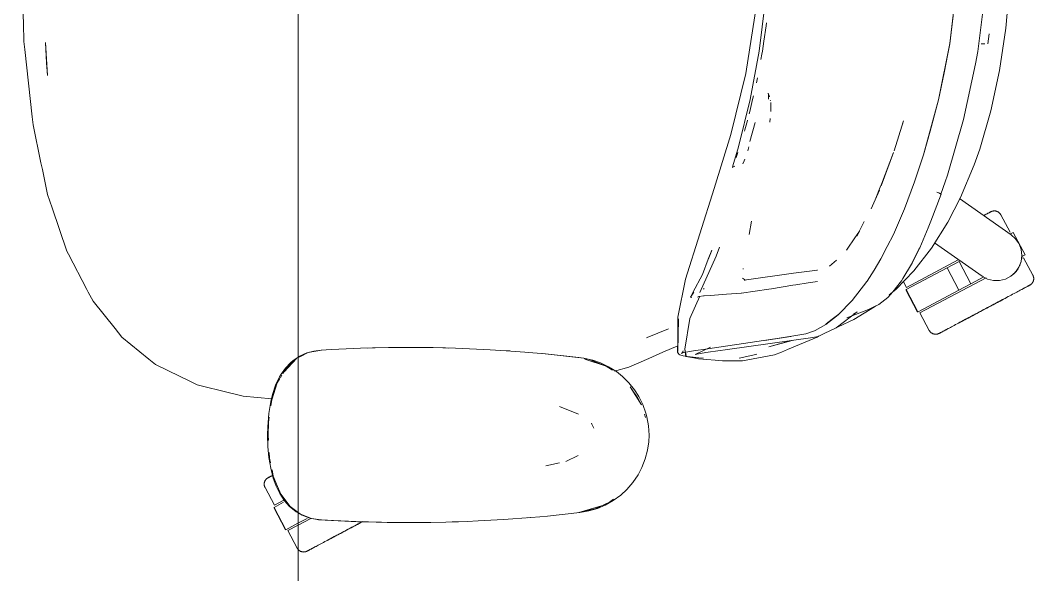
# Model space of a CAD drawing. Header units: millimetres. Extents: x 155927 to 317870, y -36033 to 97293.
# Drawn here: x 186989 to 187551, y 33173 to 33480 of the extents above; entities that cross this region are included whole.
import ezdxf

# ---------------------------------------------------------------- set-up
doc = ezdxf.new("R2010")
doc.units = ezdxf.units.MM
doc.header["$MEASUREMENT"] = 0
doc.layers.add('G-IMPT', color=8, linetype='CONTINUOUS', lineweight=9)
doc.layers.add('I-FURN', color=8, linetype='CONTINUOUS', lineweight=9)

msp = doc.modelspace()

# ---------------------------------------------------------------- linework, layer by layer
at = {"layer": 'G-IMPT'}
for p, q in [((186990.97, 33478.2), (186989.26, 33530.38)), ((187507.92, 33498.6), (187504.14, 33467.05)), ((187507.96, 33498.56), (187504.14, 33466.97)), ((187535.22, 33475.67), (187537.49, 33501.24)), ((187391.18, 33450.48), (187397.17, 33488.39)), ((187398.57, 33462.83), (187401.87, 33489.75)), ((187523.49, 33492.86), (187519.67, 33462.69)), ((187504.14, 33467.05), (187506.08, 33482.52)), ((186990.97, 33478.2), (186991.29, 33468.26)), ((187401.2, 33468.46), (187402.49, 33476.98)), ((187402.49, 33476.98), (187402.67, 33478.64)), ((187525.32, 33466.96), (187525.97, 33472.38)), ((187531.73, 33452.25), (187535.22, 33475.67)), ((186991.77, 33463.88), (186991.29, 33468.26)), ((187003.17, 33467.72), (187003.81, 33456.39)), ((187003.17, 33467.72), (187004.42, 33449.44)), ((187401.2, 33468.46), (187400.34, 33462.83)), ((187497.97, 33435.92), (187504.14, 33467.05)), ((187497.97, 33435.92), (187504.14, 33466.97)), ((187504.14, 33467.05), (187501.04, 33450.94)), ((187521.47, 33467.01), (187523.56, 33466.93)), ((187523.56, 33466.93), (187523.45, 33466.93)), ((186991.77, 33463.88), (186995.9, 33426.44)), ((187393.64, 33436.16), (187398.57, 33462.83)), ((187399.54, 33458.3), (187400.1, 33461.2)), ((187400.34, 33462.83), (187400.1, 33461.2)), ((187519.67, 33462.69), (187518.49, 33455.77)), ((187004.42, 33449.44), (187003.81, 33456.39)), ((187511.82, 33424.98), (187518.49, 33455.77)), ((187391.18, 33450.48), (187382.86, 33416.79)), ((187397.62, 33448.2), (187397.08, 33445.38)), ((187497.97, 33435.92), (187501.04, 33450.94)), ((187526.92, 33429.88), (187531.73, 33452.25)), ((187395.42, 33438.15), (187394.96, 33436.18)), ((187403.74, 33438.52), (187403.53, 33439.57)), ((187403.53, 33439.57), (187404.21, 33437.62)), ((187403.74, 33438.52), (187403.78, 33436.21)), ((187393.64, 33436.16), (187387.09, 33409.84)), ((187393.41, 33429.42), (187394.96, 33436.18)), ((187403.79, 33436.35), (187403.78, 33436.21)), ((187404.74, 33435.73), (187404.82, 33435.46)), ((187405.07, 33434.51), (187404.98, 33429.45)), ((187404.98, 33429.45), (187405.06, 33431.73)), ((187405.07, 33434.51), (187405.06, 33431.73)), ((187497.97, 33435.92), (187489.54, 33405.51)), ((187497.97, 33435.92), (187489.58, 33405.42)), ((187493.31, 33418.67), (187497.97, 33435.92)), ((186996.39, 33422.02), (186995.9, 33426.44)), ((187393.41, 33429.42), (187393.07, 33428.13)), ((187404.67, 33425.66), (187404.45, 33423.57)), ((187520.74, 33408.64), (187526.92, 33429.88)), ((187000.74, 33401.08), (186996.39, 33422.02)), ((187391.79, 33423.27), (187390.67, 33419.27)), ((187391.79, 33423.27), (187392.11, 33424.41)), ((187392.11, 33424.41), (187392.15, 33424.58)), ((187393.38, 33412.94), (187396.29, 33423.34)), ((187478.51, 33424.24), (187473.26, 33407.75)), ((187478.51, 33424.24), (187477.44, 33420.8)), ((187511.82, 33424.98), (187502.88, 33394.16)), ((187373.68, 33386.82), (187382.86, 33416.79)), ((187390.67, 33419.27), (187390.47, 33418.58)), ((187493.31, 33418.67), (187489.54, 33405.51)), ((187387.09, 33409.84), (187384.02, 33399.41)), ((187392.93, 33409.85), (187392.21, 33407.64)), ((187385.93, 33404.64), (187385.69, 33403.98)), ((187385.93, 33404.64), (187386.68, 33406.74)), ((187390.22, 33402.09), (187390.59, 33403.1)), ((187472.98, 33406.76), (187466.16, 33388.36)), ((187472.98, 33406.76), (187466.27, 33389.31)), ((187489.58, 33405.42), (187484.57, 33390.51)), ((187520.74, 33408.64), (187517.67, 33399.91)), ((187000.74, 33401.08), (187001.5, 33397.4)), ((187383.82, 33398.62), (187383.88, 33398.85)), ((187383.91, 33398.39), (187383.82, 33398.62)), ((187383.88, 33398.85), (187383.95, 33399.14)), ((187383.95, 33399.14), (187384.02, 33399.41)), ((187384.91, 33399.16), (187384.3, 33398.77)), ((187384.91, 33399.16), (187384.7, 33399.01)), ((187390.22, 33402.09), (187389.61, 33400.43)), ((187517.67, 33399.91), (187510.15, 33381.93)), ((187001.5, 33397.4), (187004.37, 33383.58)), ((187502.88, 33394.16), (187501.68, 33390.55)), ((187373.68, 33386.82), (187357.69, 33336.58)), ((187462.88, 33380.51), (187465.61, 33387.59)), ((187466.27, 33389.31), (187465.61, 33387.59)), ((187479.11, 33375.63), (187484.57, 33390.51)), ((187499.28, 33383.62), (187501.68, 33390.55)), ((187006.89, 33376.14), (187004.37, 33383.58)), ((187462.88, 33380.51), (187465.19, 33385.95)), ((187493.74, 33368.66), (187499.32, 33383.62)), ((187498.05, 33384.4), (187496.99, 33384.83)), ((187496.99, 33384.83), (187497.59, 33384.6)), ((187498.05, 33384.4), (187497.59, 33384.6)), ((187498.05, 33384.4), (187498.69, 33384.12)), ((187498.05, 33384.4), (187498.88, 33384.02)), ((187498.69, 33384.12), (187498.88, 33384.02)), ((187499.28, 33383.75), (187498.88, 33384.02)), ((187498.88, 33384.02), (187499.27, 33383.8)), ((187499.28, 33383.75), (187499.27, 33383.8)), ((187499.32, 33383.62), (187499.28, 33383.75)), ((187499.28, 33383.75), (187499.28, 33383.62)), ((187503.06, 33368.16), (187510.15, 33381.93)), ((187006.89, 33376.14), (187015.04, 33352.05)), ((187460.69, 33375.66), (187462.88, 33380.51)), ((187479.11, 33375.63), (187472.94, 33361.4)), ((187394.4, 33368.71), (187392.99, 33361.45)), ((187456.82, 33368.61), (187452.63, 33360.51)), ((187487.49, 33354.02), (187492.26, 33364.97)), ((187492.26, 33364.97), (187493.74, 33368.66)), ((187494.09, 33353.86), (187503.06, 33368.16)), ((187451.18, 33358.95), (187447.69, 33353.82)), ((187451.57, 33359.53), (187451.18, 33358.95)), ((187454.13, 33363.28), (187451.57, 33359.53)), ((187454.13, 33363.28), (187452.63, 33360.51)), ((187469.55, 33354.67), (187472.94, 33361.4)), ((187370.37, 33347.76), (187372.39, 33352.66)), ((187372.39, 33352.66), (187370.37, 33347.56)), ((187376.56, 33354.38), (187374.67, 33349.4)), ((187447.69, 33353.82), (187446.93, 33352.71)), ((187469.55, 33354.67), (187465.98, 33347.88)), ((187487.49, 33354.02), (187482.96, 33344.96)), ((187487.27, 33353.57), (187482.96, 33344.96)), ((187487.49, 33354.02), (187483.27, 33345.56)), ((187494.09, 33353.86), (187484.28, 33341.26)), ((187487.27, 33353.57), (187487.49, 33354.02)), ((187015.91, 33350.39), (187015.04, 33352.05)), ((187026.21, 33330.88), (187015.91, 33350.39)), ((187374.67, 33349.4), (187365.74, 33329.24)), ((187367.12, 33339.29), (187370.37, 33347.76)), ((187370.37, 33347.56), (187372.16, 33352.09)), ((187441.41, 33347.18), (187437.5, 33343.85)), ((187462.21, 33341.65), (187465.98, 33347.88)), ((187389.72, 33342.23), (187389.77, 33342.58)), ((187417.56, 33339.91), (187430.91, 33341.68)), ((187430.91, 33341.68), (187430.44, 33341.54)), ((187462.21, 33341.65), (187458.33, 33335.56)), ((187482.96, 33344.96), (187478.23, 33336.97)), ((187482.96, 33344.96), (187483.27, 33345.56)), ((187357.69, 33336.58), (187353.5, 33315.62)), ((187367.12, 33339.29), (187361.84, 33329.18)), ((187389.37, 33337.28), (187390.93, 33336.04)), ((187417.56, 33339.91), (187390.22, 33336.17)), ((187390.22, 33336.17), (187390.49, 33336.12)), ((187390.72, 33336.08), (187390.49, 33336.12)), ((187474.32, 33330.97), (187484.28, 33341.26)), ((187477.37, 33335.68), (187478.23, 33336.97)), ((187026.21, 33330.88), (187026.94, 33329.51)), ((187368.12, 33331.41), (187367.68, 33331.14)), ((187388.71, 33328.9), (187403.93, 33331.11)), ((187403.93, 33331.11), (187405.48, 33331.36)), ((187405.48, 33331.36), (187417.25, 33333.23)), ((187418.91, 33333.49), (187417.25, 33333.23)), ((187425.75, 33334.55), (187418.91, 33333.49)), ((187425.75, 33334.55), (187430.82, 33335.3)), ((187450.14, 33324.86), (187458.16, 33335.3)), ((187458.16, 33335.3), (187458.33, 33335.56)), ((187470.65, 33327.97), (187474.32, 33330.97)), ((187472.65, 33329.55), (187477.37, 33335.68)), ((187029.65, 33324.38), (187026.94, 33329.51)), ((187360.13, 33314.92), (187365.74, 33327.27)), ((187360.49, 33326.73), (187360.45, 33326.9)), ((187360.49, 33326.73), (187362.33, 33329.43)), ((187360.49, 33326.73), (187361.84, 33329.18)), ((187360.52, 33326.6), (187360.49, 33326.73)), ((187361.2, 33326.45), (187360.52, 33326.6)), ((187364.47, 33326.76), (187365.24, 33327.04)), ((187365.3, 33327.06), (187365.24, 33327.04)), ((187367.76, 33327.35), (187365.3, 33327.06)), ((187367.76, 33327.35), (187368.14, 33327.39)), ((187371.54, 33327.64), (187368.14, 33327.39)), ((187371.54, 33327.64), (187380.39, 33328.28)), ((187388.63, 33328.89), (187380.39, 33328.28)), ((187388.71, 33328.9), (187388.63, 33328.89)), ((187442.41, 33316.96), (187450.14, 33324.86)), ((187464.89, 33322.66), (187469.76, 33326.52)), ((187472.65, 33329.55), (187469.76, 33326.52)), ((187029.65, 33324.38), (187041.85, 33309.24)), ((187447.19, 33315.29), (187459.09, 33319.8)), ((187462.4, 33321.35), (187450.95, 33314.23)), ((187461.32, 33320.87), (187459.09, 33319.8)), ((187463.76, 33322.05), (187461.32, 33320.87)), ((187462.4, 33321.35), (187463.17, 33321.85)), ((187463.76, 33322.05), (187464.89, 33322.66)), ((187353.94, 33314.73), (187353.35, 33296.29)), ((187353.5, 33315.62), (187353.45, 33296.75)), ((187353.94, 33314.73), (187353.45, 33296.75)), ((187360.13, 33314.92), (187357.41, 33297.87)), ((187442.41, 33316.96), (187435.44, 33311.54)), ((187435.66, 33311.87), (187442.61, 33317.27)), ((187435.66, 33311.87), (187439.04, 33314.46)), ((187442.61, 33317.27), (187439.04, 33314.46)), ((187452.84, 33318.52), (187441.19, 33309.61)), ((187450.95, 33314.23), (187442.33, 33310.25)), ((187452.84, 33318.52), (187450.89, 33317.41)), ((187045.61, 33304.58), (187041.85, 33309.24)), ((187348.35, 33309.19), (187336.5, 33304.27)), ((187429.18, 33308.04), (187424.39, 33306.29)), ((187429.18, 33308.04), (187429.6, 33308.26)), ((187435.44, 33311.54), (187429.6, 33308.26)), ((187441.19, 33309.61), (187434.62, 33306.54)), ((187060.56, 33292.41), (187045.61, 33304.58)), ((187336.23, 33304.16), (187336.5, 33304.27)), ((187400.95, 33302.6), (187370.08, 33298.04)), ((187381.04, 33297.65), (187428.26, 33304.33)), ((187400.95, 33302.6), (187416.14, 33304.92)), ((187401.56, 33302.69), (187416.72, 33304.99)), ((187401.56, 33302.69), (187416.14, 33304.92)), ((187403.84, 33299.2), (187416.79, 33302.71)), ((187403.84, 33299.2), (187415.73, 33302.56)), ((187430.69, 33304.49), (187414.24, 33297.69)), ((187424.39, 33306.29), (187416.72, 33304.99)), ((187428.26, 33304.33), (187431.25, 33304.97)), ((187431.86, 33305.26), (187430.69, 33304.49)), ((187434.62, 33306.54), (187431.25, 33304.97)), ((187151.87, 33296.84), (187147.92, 33295.78)), ((187148.76, 33295.97), (187156.1, 33297.34)), ((187155.88, 33297.34), (187151.87, 33296.84)), ((187161.54, 33297.63), (187155.88, 33297.34)), ((187161.54, 33297.63), (187174.1, 33298.24)), ((187177.65, 33298.37), (187174.1, 33298.24)), ((187193.32, 33298.74), (187177.65, 33298.37)), ((187181.69, 33298.45), (187184.37, 33298.57)), ((187185.8, 33298.57), (187184.37, 33298.57)), ((187193.32, 33298.74), (187197.83, 33298.8)), ((187197.83, 33298.8), (187212.54, 33298.79)), ((187218.01, 33298.72), (187212.54, 33298.79)), ((187218.01, 33298.72), (187230.32, 33298.42)), ((187224.79, 33298.58), (187223.39, 33298.58)), ((187226.45, 33298.5), (187224.79, 33298.58)), ((187238.2, 33298.13), (187230.32, 33298.42)), ((187238.2, 33298.13), (187249.51, 33297.59)), ((187258.38, 33297.03), (187249.51, 33297.59)), ((187258.38, 33297.03), (187268.67, 33296.3)), ((187260.42, 33296.89), (187258.52, 33296.98)), ((187345.29, 33296.16), (187353.46, 33299.73)), ((187353.32, 33296.17), (187353.51, 33297.04)), ((187353.35, 33296.29), (187353.45, 33296.75)), ((187353.45, 33296.75), (187353.49, 33296.93)), ((187353.51, 33297.04), (187353.49, 33296.93)), ((187355.96, 33295.82), (187362.23, 33296.93)), ((187356.31, 33296.37), (187356.38, 33296.87)), ((187358.1, 33294.29), (187357.41, 33297.87)), ((187358.1, 33294.29), (187357.47, 33297.84)), ((187357.47, 33297.84), (187357.86, 33293.88)), ((187370.08, 33298.04), (187362.23, 33296.93)), ((187371.63, 33299.02), (187363.2, 33295.02)), ((187381.04, 33297.65), (187370.38, 33296.21)), ((187414.24, 33297.69), (187410.88, 33296.3)), ((187060.56, 33292.41), (187064.21, 33289.43)), ((187135.36, 33285.37), (187142.26, 33292.77)), ((187136.55, 33287.46), (187142.26, 33292.77)), ((187139.05, 33290.45), (187140.37, 33291.59)), ((187142.26, 33292.77), (187139.85, 33290.53)), ((187143.23, 33293.54), (187140.37, 33291.59)), ((187144.5, 33293.87), (187143.23, 33293.24)), ((187143.59, 33293.79), (187147.92, 33295.78)), ((187144.5, 33293.87), (187148.76, 33295.97)), ((187280.06, 33295.31), (187268.67, 33296.3)), ((187301.5, 33292.96), (187278.54, 33295.42)), ((187278.54, 33295.42), (187298.68, 33293.29)), ((187301.5, 33292.96), (187280.06, 33295.31)), ((187301.5, 33292.96), (187298.68, 33293.29)), ((187301.5, 33292.96), (187306.46, 33291.81)), ((187301.57, 33292.75), (187304.63, 33292.17)), ((187313.85, 33288.56), (187302, 33292.38)), ((187311.14, 33289.46), (187302, 33292.38)), ((187304.63, 33292.17), (187313.85, 33288.56)), ((187310.59, 33290.36), (187306.46, 33291.81)), ((187326.33, 33287.88), (187337.46, 33292.74)), ((187337.46, 33292.74), (187345.29, 33296.16)), ((187353.32, 33296.17), (187353.72, 33295.6)), ((187354.09, 33295.11), (187353.72, 33295.6)), ((187354.09, 33295.11), (187354.63, 33294.78)), ((187356.49, 33294.23), (187354.63, 33294.78)), ((187356.58, 33295.99), (187355.48, 33295.43)), ((187355.98, 33295.83), (187355.48, 33295.43)), ((187356.58, 33295.99), (187355.96, 33295.82)), ((187356.31, 33296.37), (187355.98, 33295.83)), ((187359.77, 33293.7), (187356.49, 33294.23)), ((187360.18, 33293.44), (187357.86, 33293.88)), ((187359.77, 33293.7), (187360.39, 33293.62)), ((187360.18, 33293.44), (187364.43, 33292.63)), ((187365.07, 33293.1), (187360.39, 33293.62)), ((187363.2, 33295.02), (187364.06, 33295.17)), ((187364.06, 33295.17), (187369.08, 33296)), ((187364.9, 33292.59), (187364.43, 33292.63)), ((187374.23, 33291.78), (187364.9, 33292.59)), ((187365.07, 33293.1), (187367.66, 33292.89)), ((187369.08, 33296), (187370.38, 33296.21)), ((187374.23, 33291.78), (187378.18, 33291.44)), ((187378.18, 33291.44), (187382.35, 33291.44)), ((187389.32, 33291.47), (187382.35, 33291.44)), ((187387.46, 33292.88), (187396.76, 33294.92)), ((187389.32, 33291.47), (187407.02, 33294.71)), ((187396.76, 33294.92), (187397.34, 33295.08)), ((187407.02, 33294.71), (187410.88, 33296.3)), ((187064.21, 33289.43), (187071.38, 33285.91)), ((187082.85, 33280.26), (187071.38, 33285.91)), ((187136.18, 33287.41), (187133.74, 33283.95)), ((187134.67, 33284.31), (187136.55, 33287.46)), ((187135.36, 33285.37), (187136.64, 33286.84)), ((187139.05, 33290.45), (187136.18, 33287.41)), ((187136.77, 33287), (187139.85, 33290.53)), ((187315.17, 33288.17), (187310.59, 33290.36)), ((187313.85, 33288.56), (187311.14, 33289.46)), ((187313.85, 33288.56), (187317.36, 33286.18)), ((187315.17, 33288.17), (187319.5, 33285.44)), ((187326.33, 33287.88), (187318.51, 33285.63)), ((187322.81, 33282.81), (187319.5, 33285.44)), ((187082.85, 33280.26), (187087.21, 33278.11)), ((187130.73, 33277.94), (187132.93, 33282.58)), ((187131.59, 33279.16), (187133.06, 33281.61)), ((187132.93, 33282.58), (187133.74, 33283.95)), ((187133.34, 33282.08), (187134.2, 33283.52)), ((187326.41, 33279.27), (187322.81, 33282.81)), ((187087.21, 33278.11), (187105.15, 33273.71)), ((187128.56, 33269.77), (187131.59, 33279.16)), ((187128.99, 33272.85), (187130.73, 33277.94)), ((187326.41, 33279.27), (187329.6, 33275.29)), ((187333.46, 33267.14), (187327.14, 33277.09)), ((187331.3, 33270.81), (187327.14, 33277.09)), ((187331.87, 33271.74), (187329.6, 33275.29)), ((187105.15, 33273.71), (187107.52, 33273.13)), ((187112.82, 33271.83), (187107.52, 33273.13)), ((187128.69, 33270.39), (187112.82, 33271.83)), ((187128.01, 33268.93), (187126.89, 33262.17)), ((187128.99, 33272.85), (187128.01, 33268.93)), ((187128.1, 33266.48), (187128.56, 33269.77)), ((187333.46, 33267.14), (187331.3, 33270.81)), ((187334.11, 33267.23), (187331.87, 33271.74)), ((187287.98, 33266.06), (187298.4, 33261.92)), ((187334.11, 33267.23), (187335.82, 33262.46)), ((187126.32, 33254.85), (187126.89, 33262.17)), ((187126.83, 33257.51), (187126.6, 33250.34)), ((187126.83, 33257.51), (187127.23, 33260.29)), ((187335.03, 33261.97), (187335.64, 33259.99)), ((187336.38, 33260.33), (187335.82, 33262.46)), ((187337.26, 33255.38), (187336.38, 33260.33)), ((187126.32, 33254.85), (187126.23, 33250.34)), ((187305.93, 33256.39), (187305.63, 33256.84)), ((187306.94, 33254.17), (187305.93, 33256.39)), ((187337.56, 33250.34), (187337.26, 33255.38)), ((187126.23, 33250.34), (187126.41, 33244.01)), ((187126.79, 33247.23), (187126.6, 33250.34)), ((187336.74, 33241.98), (187337.39, 33246.5)), ((187337.56, 33250.34), (187337.39, 33246.5)), ((187126.98, 33237.86), (187126.41, 33244.01)), ((187127.39, 33237.52), (187127.19, 33240.72)), ((187336.74, 33241.98), (187335.48, 33237.12)), ((187126.98, 33237.86), (187127.97, 33231.92)), ((187127.93, 33234.86), (187127.39, 33237.52)), ((187280.48, 33233.36), (187287.91, 33234.93)), ((187298.31, 33238.97), (187291.53, 33235.7)), ((187333.64, 33232.4), (187335.48, 33237.12)), ((187129.4, 33226.44), (187127.97, 33231.92)), ((187129.43, 33227.56), (187128.72, 33231.02)), ((187331.46, 33228.24), (187333.64, 33232.4)), ((187129.4, 33226.44), (187130.99, 33222.11)), ((187129.43, 33227.56), (187131.76, 33221.93)), ((187328.62, 33224.07), (187325.3, 33220.24)), ((187331.46, 33228.24), (187328.62, 33224.07)), ((187132.97, 33218.03), (187130.99, 33222.11)), ((187133.6, 33217.54), (187131.76, 33221.93)), ((187132.97, 33218.03), (187135.63, 33213.99)), ((187321.87, 33217.07), (187325.3, 33220.24)), ((187138.81, 33210.75), (187133.6, 33217.54)), ((187135.63, 33213.99), (187138.3, 33210.95)), ((187307.65, 33209.44), (187315.71, 33213.17)), ((187313.34, 33211.56), (187317.78, 33214.08)), ((187317.82, 33214.77), (187315.71, 33213.17)), ((187321.87, 33217.07), (187317.78, 33214.08)), ((187142.04, 33207.87), (187138.3, 33210.95)), ((187143.23, 33207.48), (187138.81, 33210.75)), ((187143.23, 33207.19), (187142.04, 33207.87)), ((187144.44, 33206.58), (187143.23, 33207.48)), ((187145.47, 33205.91), (187143.23, 33207.19)), ((187150.63, 33204.17), (187144.44, 33206.58)), ((187281.27, 33205.49), (187299.19, 33207.39)), ((187298.68, 33207.39), (187311.14, 33211.22)), ((187298.68, 33207.39), (187302, 33208.31)), ((187299.19, 33207.39), (187304.24, 33208.29)), ((187307.65, 33209.44), (187299.25, 33207.52)), ((187311.14, 33211.22), (187302, 33208.31)), ((187309.1, 33209.75), (187304.24, 33208.29)), ((187313.34, 33211.56), (187309.1, 33209.75)), ((187145.47, 33205.91), (187149.11, 33204.52)), ((187150.46, 33204.15), (187149.11, 33204.52)), ((187150.46, 33204.15), (187152.85, 33203.71)), ((187150.63, 33204.17), (187154.48, 33203.59)), ((187154.5, 33203.46), (187152.85, 33203.71)), ((187175.07, 33202.41), (187154.5, 33203.46)), ((187176.28, 33202.37), (187154.5, 33203.46)), ((187154.5, 33203.46), (187156.1, 33203.34)), ((187176.28, 33202.37), (187156.1, 33203.34)), ((187196.47, 33201.9), (187175.07, 33202.41)), ((187186.64, 33202.07), (187175.07, 33202.41)), ((187175.07, 33202.41), (187176.28, 33202.37)), ((187196.47, 33201.9), (187176.28, 33202.37)), ((187216.65, 33201.95), (187186.64, 33202.07)), ((187196.47, 33201.9), (187186.64, 33202.07)), ((187186.64, 33202.07), (187205.86, 33201.86)), ((187194.43, 33201.92), (187192.52, 33201.99)), ((187196.47, 33201.94), (187194.43, 33201.92)), ((187216.65, 33201.95), (187196.47, 33201.9)), ((187216.65, 33201.95), (187205.86, 33201.86)), ((187216.65, 33201.95), (187225.07, 33202.11)), ((187236.83, 33202.5), (187225.07, 33202.11)), ((187230.01, 33202.25), (187228.51, 33202.24)), ((187231.94, 33202.36), (187230.01, 33202.25)), ((187236.83, 33202.5), (187242.85, 33202.76)), ((187256.99, 33203.57), (187242.85, 33202.76)), ((187262.08, 33203.89), (187256.99, 33203.57)), ((187262.08, 33203.89), (187277.14, 33205.14)), ((187270.27, 33204.54), (187271.94, 33204.71)), ((187277.14, 33205.14), (187281.27, 33205.49))]:
    msp.add_line(p, q, dxfattribs=at)
at = {"layer": 'I-FURN'}
for p, q in [((187143.23, 32808.14), (187143.23, 34208.14)), ((187143.23, 34208.14), (187143.23, 32808.14)), ((187509.53, 33381.26), (187538.12, 33361.24)), ((187522.79, 33371.75), (187523.33, 33372.04)), ((187523.6, 33372.19), (187523.09, 33371.91)), ((187523.33, 33372.04), (187523.83, 33372.31)), ((187524.09, 33372.44), (187523.6, 33372.19)), ((187523.83, 33372.31), (187524.3, 33372.55)), ((187524.53, 33372.68), (187524.09, 33372.44)), ((187524.3, 33372.55), (187524.73, 33372.78)), ((187524.94, 33372.9), (187524.53, 33372.68)), ((187524.73, 33372.78), (187525.12, 33372.99)), ((187525.32, 33373.1), (187524.94, 33372.9)), ((187525.12, 33372.99), (187525.47, 33373.18)), ((187525.65, 33373.27), (187525.32, 33373.1)), ((187525.47, 33373.18), (187525.79, 33373.35)), ((187525.95, 33373.43), (187525.65, 33373.27)), ((187525.79, 33373.35), (187526.07, 33373.5)), ((187526.21, 33373.57), (187525.95, 33373.43)), ((187526.07, 33373.5), (187526.31, 33373.63)), ((187526.43, 33373.69), (187526.21, 33373.57)), ((187526.31, 33373.63), (187526.51, 33373.73)), ((187526.61, 33373.78), (187526.43, 33373.69)), ((187526.51, 33373.73), (187526.68, 33373.82)), ((187526.75, 33373.86), (187526.61, 33373.78)), ((187526.68, 33373.82), (187526.8, 33373.88)), ((187526.85, 33373.91), (187526.75, 33373.86)), ((187526.8, 33373.88), (187526.88, 33373.93)), ((187526.91, 33373.94), (187526.85, 33373.91)), ((187526.88, 33373.93), (187526.92, 33373.95)), ((187526.93, 33373.95), (187526.91, 33373.94)), ((187526.92, 33373.95), (187526.93, 33373.95)), ((187526.93, 33373.95), (187527.07, 33374.03)), ((187527.07, 33374.03), (187527.22, 33374.09)), ((187527.22, 33374.09), (187527.37, 33374.15)), ((187527.37, 33374.15), (187527.52, 33374.21)), ((187527.52, 33374.21), (187527.67, 33374.26)), ((187527.67, 33374.26), (187527.83, 33374.3)), ((187527.83, 33374.3), (187527.98, 33374.34)), ((187527.98, 33374.34), (187528.14, 33374.37)), ((187528.14, 33374.37), (187528.3, 33374.39)), ((187528.3, 33374.39), (187528.46, 33374.41)), ((187528.46, 33374.41), (187528.62, 33374.42)), ((187528.62, 33374.42), (187528.78, 33374.42)), ((187528.78, 33374.42), (187528.94, 33374.42)), ((187528.94, 33374.42), (187529.11, 33374.41)), ((187529.11, 33374.41), (187529.27, 33374.4)), ((187529.27, 33374.4), (187529.43, 33374.38)), ((187529.43, 33374.38), (187529.59, 33374.35)), ((187529.59, 33374.35), (187529.74, 33374.32)), ((187529.74, 33374.32), (187529.9, 33374.28)), ((187529.9, 33374.28), (187530.05, 33374.23)), ((187530.05, 33374.23), (187530.21, 33374.18)), ((187530.21, 33374.18), (187530.36, 33374.12)), ((187530.36, 33374.12), (187530.5, 33374.06)), ((187530.5, 33374.06), (187530.65, 33373.98)), ((187530.65, 33373.98), (187530.79, 33373.91)), ((187530.79, 33373.91), (187530.93, 33373.83)), ((187530.93, 33373.83), (187531.07, 33373.74)), ((187531.07, 33373.74), (187531.2, 33373.65)), ((187531.2, 33373.65), (187531.33, 33373.55)), ((187531.33, 33373.55), (187531.45, 33373.45)), ((187531.45, 33373.45), (187531.57, 33373.34)), ((187531.57, 33373.34), (187531.69, 33373.23)), ((187531.69, 33373.23), (187531.8, 33373.11)), ((187531.8, 33373.11), (187531.9, 33372.99)), ((187531.9, 33372.99), (187532, 33372.86)), ((187532, 33372.86), (187532.1, 33372.73)), ((187532.1, 33372.73), (187532.19, 33372.6)), ((187532.19, 33372.6), (187532.28, 33372.46)), ((187532.28, 33372.46), (187532.36, 33372.32)), ((187532.36, 33372.32), (187532.38, 33372.29)), ((187537.53, 33362.6), (187532.38, 33372.29)), ((187537.88, 33361.66), (187539.28, 33362.4)), ((187537.97, 33361.7), (187537.88, 33361.66)), ((187538.12, 33361.24), (187540.63, 33358.98)), ((187545.85, 33350.04), (187539.28, 33362.4)), ((187540.63, 33358.98), (187542.53, 33356.2)), ((187522.07, 33338.31), (187495.64, 33356.82)), ((187542.53, 33356.2), (187543.7, 33353.03)), ((187543.7, 33353.03), (187544.09, 33349.68)), ((187480.14, 33332.08), (187508.83, 33347.34)), ((187544.09, 33349.68), (187543.66, 33346.34)), ((187544.05, 33350.05), (187544.46, 33349.3)), ((187545.85, 33350.04), (187544.46, 33349.3)), ((187544.46, 33349.3), (187544.54, 33349.34)), ((187544.66, 33348.27), (187545.04, 33348.47)), ((187550.19, 33338.79), (187545.04, 33348.47)), ((187479.95, 33330.85), (187502.66, 33342.93)), ((187502.66, 33342.93), (187509.3, 33346.46)), ((187509.23, 33330.57), (187502.66, 33342.93)), ((187515.87, 33334.1), (187509.3, 33346.46)), ((187539.67, 33339.57), (187541.96, 33342.35)), ((187542.44, 33343.19), (187540.5, 33340.43)), ((187543.66, 33346.34), (187542.44, 33343.19)), ((187487.65, 33317.96), (187524.25, 33337.42)), ((187522.93, 33337.85), (187515.87, 33334.1)), ((187525.04, 33336.73), (187522.07, 33338.31)), ((187528.31, 33335.9), (187525.04, 33336.73)), ((187531.69, 33335.87), (187528.31, 33335.9)), ((187534.97, 33336.66), (187531.69, 33335.87)), ((187537.96, 33338.21), (187534.97, 33336.66)), ((187540.5, 33340.43), (187537.96, 33338.21)), ((187538.25, 33338.41), (187539.67, 33339.57)), ((187550.19, 33338.79), (187550.26, 33338.64)), ((187550.26, 33338.64), (187550.33, 33338.5)), ((187550.33, 33338.5), (187550.39, 33338.35)), ((187550.39, 33338.35), (187550.44, 33338.2)), ((187550.44, 33338.2), (187550.49, 33338.04)), ((187550.51, 33335.82), (187550.47, 33335.66)), ((187550.49, 33338.04), (187550.54, 33337.89)), ((187550.55, 33335.97), (187550.51, 33335.82)), ((187550.54, 33337.89), (187550.57, 33337.73)), ((187550.59, 33336.13), (187550.55, 33335.97)), ((187550.57, 33337.73), (187550.6, 33337.57)), ((187550.61, 33336.29), (187550.59, 33336.13)), ((187550.6, 33337.57), (187550.63, 33337.41)), ((187550.64, 33336.45), (187550.61, 33336.29)), ((187550.63, 33337.41), (187550.64, 33337.25)), ((187550.64, 33337.25), (187550.66, 33337.09)), ((187550.65, 33336.61), (187550.64, 33336.45)), ((187550.66, 33336.77), (187550.65, 33336.61)), ((187550.66, 33337.09), (187550.66, 33336.93)), ((187550.66, 33336.93), (187550.66, 33336.77)), ((187478.46, 33335.24), (187480.14, 33332.08)), ((187479.78, 33330.76), (187486.35, 33318.4)), ((187486.52, 33318.49), (187479.95, 33330.85)), ((187509.23, 33330.57), (187486.62, 33318.54)), ((187515.87, 33334.1), (187509.23, 33330.57)), ((187541.92, 33329.83), (187542.59, 33330.18)), ((187542.59, 33330.18), (187543.22, 33330.52)), ((187543.22, 33330.52), (187543.82, 33330.84)), ((187544.13, 33331), (187543.55, 33330.69)), ((187543.82, 33330.84), (187544.39, 33331.14)), ((187544.68, 33331.3), (187544.13, 33331)), ((187544.39, 33331.14), (187544.92, 33331.42)), ((187545.2, 33331.57), (187544.68, 33331.3)), ((187544.92, 33331.42), (187545.43, 33331.69)), ((187545.68, 33331.83), (187545.2, 33331.57)), ((187545.43, 33331.69), (187545.89, 33331.94)), ((187546.13, 33332.06), (187545.68, 33331.83)), ((187545.89, 33331.94), (187546.32, 33332.17)), ((187546.54, 33332.28), (187546.13, 33332.06)), ((187546.32, 33332.17), (187546.71, 33332.38)), ((187546.91, 33332.48), (187546.54, 33332.28)), ((187546.71, 33332.38), (187547.07, 33332.56)), ((187547.25, 33332.66), (187546.91, 33332.48)), ((187547.07, 33332.56), (187547.39, 33332.73)), ((187547.54, 33332.82), (187547.25, 33332.66)), ((187547.39, 33332.73), (187547.67, 33332.88)), ((187547.8, 33332.95), (187547.54, 33332.82)), ((187547.67, 33332.88), (187547.91, 33333.01)), ((187548.02, 33333.07), (187547.8, 33332.95)), ((187547.91, 33333.01), (187548.11, 33333.12)), ((187548.2, 33333.17), (187548.02, 33333.07)), ((187548.11, 33333.12), (187548.27, 33333.2)), ((187548.34, 33333.24), (187548.2, 33333.17)), ((187548.27, 33333.2), (187548.39, 33333.27)), ((187548.44, 33333.29), (187548.34, 33333.24)), ((187548.39, 33333.27), (187548.47, 33333.31)), ((187548.5, 33333.33), (187548.44, 33333.29)), ((187548.47, 33333.31), (187548.52, 33333.33)), ((187548.52, 33333.34), (187548.5, 33333.33)), ((187548.56, 33333.36), (187548.52, 33333.34)), ((187548.52, 33333.33), (187548.52, 33333.34)), ((187548.7, 33333.44), (187548.56, 33333.36)), ((187548.84, 33333.52), (187548.7, 33333.44)), ((187548.97, 33333.61), (187548.84, 33333.52)), ((187549.1, 33333.71), (187548.97, 33333.61)), ((187549.23, 33333.81), (187549.1, 33333.71)), ((187549.35, 33333.92), (187549.23, 33333.81)), ((187549.46, 33334.03), (187549.35, 33333.92)), ((187549.58, 33334.14), (187549.46, 33334.03)), ((187549.68, 33334.26), (187549.58, 33334.14)), ((187549.79, 33334.39), (187549.68, 33334.26)), ((187549.88, 33334.52), (187549.79, 33334.39)), ((187549.98, 33334.65), (187549.88, 33334.52)), ((187550.06, 33334.78), (187549.98, 33334.65)), ((187550.15, 33334.92), (187550.06, 33334.78)), ((187550.22, 33335.07), (187550.15, 33334.92)), ((187550.29, 33335.21), (187550.22, 33335.07)), ((187550.36, 33335.36), (187550.29, 33335.21)), ((187550.41, 33335.51), (187550.36, 33335.36)), ((187550.47, 33335.66), (187550.41, 33335.51)), ((187531.03, 33324.04), (187531.99, 33324.54)), ((187532.49, 33324.81), (187531.55, 33324.31)), ((187531.99, 33324.54), (187532.92, 33325.04)), ((187533.42, 33325.31), (187532.49, 33324.81)), ((187532.92, 33325.04), (187533.85, 33325.53)), ((187534.34, 33325.79), (187533.42, 33325.31)), ((187533.85, 33325.53), (187534.75, 33326.01)), ((187534.75, 33326.01), (187535.64, 33326.49)), ((187535.64, 33326.49), (187536.51, 33326.95)), ((187536.51, 33326.95), (187537.35, 33327.4)), ((187537.35, 33327.4), (187538.18, 33327.84)), ((187538.18, 33327.84), (187538.98, 33328.26)), ((187538.98, 33328.26), (187539.76, 33328.68)), ((187539.76, 33328.68), (187540.5, 33329.07)), ((187540.5, 33329.07), (187541.23, 33329.46)), ((187541.23, 33329.46), (187541.92, 33329.83)), ((187521.65, 33319.05), (187520.65, 33318.51)), ((187521.11, 33318.76), (187522.11, 33319.29)), ((187522.65, 33319.58), (187521.65, 33319.05)), ((187522.11, 33319.29), (187523.11, 33319.83)), ((187523.66, 33320.12), (187522.65, 33319.58)), ((187523.11, 33319.83), (187524.12, 33320.36)), ((187524.66, 33320.65), (187523.66, 33320.12)), ((187524.12, 33320.36), (187525.12, 33320.9)), ((187525.66, 33321.18), (187524.66, 33320.65)), ((187525.12, 33320.9), (187526.12, 33321.43)), ((187526.66, 33321.71), (187525.66, 33321.18)), ((187526.12, 33321.43), (187527.12, 33321.96)), ((187527.66, 33322.24), (187526.66, 33321.71)), ((187527.12, 33321.96), (187528.11, 33322.48)), ((187528.64, 33322.77), (187527.66, 33322.24)), ((187528.11, 33322.48), (187529.1, 33323.01)), ((187529.62, 33323.29), (187528.64, 33322.77)), ((187529.1, 33323.01), (187530.07, 33323.53)), ((187530.59, 33323.8), (187529.62, 33323.29)), ((187530.07, 33323.53), (187531.03, 33324.04)), ((187531.55, 33324.31), (187530.59, 33323.8)), ((187486.46, 33318.46), (187486.52, 33318.49)), ((187487.65, 33317.96), (187492.8, 33308.27)), ((187511.13, 33313.46), (187510.26, 33312.99)), ((187510.66, 33313.21), (187511.54, 33313.67)), ((187512.02, 33313.93), (187511.13, 33313.46)), ((187511.54, 33313.67), (187512.43, 33314.15)), ((187512.92, 33314.41), (187512.02, 33313.93)), ((187512.43, 33314.15), (187513.35, 33314.63)), ((187513.85, 33314.9), (187512.92, 33314.41)), ((187513.35, 33314.63), (187514.28, 33315.13)), ((187514.78, 33315.4), (187513.85, 33314.9)), ((187514.28, 33315.13), (187515.22, 33315.63)), ((187515.74, 33315.9), (187514.78, 33315.4)), ((187515.22, 33315.63), (187516.18, 33316.14)), ((187516.7, 33316.42), (187515.74, 33315.9)), ((187516.18, 33316.14), (187517.15, 33316.65)), ((187517.67, 33316.93), (187516.7, 33316.42)), ((187517.15, 33316.65), (187518.13, 33317.17)), ((187518.66, 33317.46), (187517.67, 33316.93)), ((187518.13, 33317.17), (187519.11, 33317.7)), ((187519.65, 33317.98), (187518.66, 33317.46)), ((187519.11, 33317.7), (187520.11, 33318.23)), ((187520.65, 33318.51), (187519.65, 33317.98)), ((187520.11, 33318.23), (187521.11, 33318.76)), ((187492.82, 33308.23), (187492.8, 33308.27)), ((187492.9, 33308.09), (187492.82, 33308.23)), ((187492.98, 33307.96), (187492.9, 33308.09)), ((187493.07, 33307.82), (187492.98, 33307.96)), ((187493.17, 33307.69), (187493.07, 33307.82)), ((187493.27, 33307.57), (187493.17, 33307.69)), ((187499.86, 33307.46), (187500.23, 33307.66)), ((187500.45, 33307.78), (187500.06, 33307.57)), ((187500.23, 33307.66), (187500.64, 33307.88)), ((187500.88, 33308), (187500.45, 33307.78)), ((187500.64, 33307.88), (187501.09, 33308.12)), ((187501.34, 33308.25), (187500.88, 33308)), ((187501.09, 33308.12), (187501.57, 33308.37)), ((187501.85, 33308.52), (187501.34, 33308.25)), ((187501.57, 33308.37), (187502.09, 33308.65)), ((187502.38, 33308.8), (187501.85, 33308.52)), ((187502.09, 33308.65), (187502.64, 33308.94)), ((187502.95, 33309.11), (187502.38, 33308.8)), ((187502.64, 33308.94), (187503.22, 33309.25)), ((187503.22, 33309.25), (187503.84, 33309.58)), ((187503.84, 33309.58), (187504.49, 33309.92)), ((187504.49, 33309.92), (187505.16, 33310.28)), ((187505.16, 33310.28), (187505.87, 33310.66)), ((187505.87, 33310.66), (187506.61, 33311.05)), ((187506.61, 33311.05), (187507.37, 33311.46)), ((187507.37, 33311.46), (187508.16, 33311.87)), ((187508.16, 33311.87), (187508.97, 33312.31)), ((187508.97, 33312.31), (187509.8, 33312.75)), ((187510.26, 33312.99), (187509.42, 33312.54)), ((187509.8, 33312.75), (187510.66, 33313.21)), ((187493.38, 33307.45), (187493.27, 33307.57)), ((187493.49, 33307.33), (187493.38, 33307.45)), ((187493.6, 33307.22), (187493.49, 33307.33)), ((187493.72, 33307.11), (187493.6, 33307.22)), ((187493.85, 33307.01), (187493.72, 33307.11)), ((187493.98, 33306.91), (187493.85, 33307.01)), ((187494.11, 33306.82), (187493.98, 33306.91)), ((187494.24, 33306.73), (187494.11, 33306.82)), ((187494.38, 33306.65), (187494.24, 33306.73)), ((187494.53, 33306.57), (187494.38, 33306.65)), ((187494.67, 33306.5), (187494.53, 33306.57)), ((187494.82, 33306.44), (187494.67, 33306.5)), ((187494.97, 33306.38), (187494.82, 33306.44)), ((187495.12, 33306.33), (187494.97, 33306.38)), ((187495.28, 33306.28), (187495.12, 33306.33)), ((187495.43, 33306.24), (187495.28, 33306.28)), ((187495.59, 33306.21), (187495.43, 33306.24)), ((187495.75, 33306.18), (187495.59, 33306.21)), ((187495.91, 33306.16), (187495.75, 33306.18)), ((187496.07, 33306.14), (187495.91, 33306.16)), ((187496.23, 33306.14), (187496.07, 33306.14)), ((187496.39, 33306.13), (187496.23, 33306.14)), ((187496.55, 33306.14), (187496.39, 33306.13)), ((187496.71, 33306.15), (187496.55, 33306.14)), ((187496.87, 33306.17), (187496.71, 33306.15)), ((187497.03, 33306.19), (187496.87, 33306.17)), ((187497.19, 33306.22), (187497.03, 33306.19)), ((187497.35, 33306.26), (187497.19, 33306.22)), ((187497.5, 33306.3), (187497.35, 33306.26)), ((187497.66, 33306.35), (187497.5, 33306.3)), ((187497.81, 33306.4), (187497.66, 33306.35)), ((187497.96, 33306.47), (187497.81, 33306.4)), ((187498.1, 33306.53), (187497.96, 33306.47)), ((187498.25, 33306.61), (187498.1, 33306.53)), ((187498.3, 33306.63), (187498.25, 33306.61)), ((187498.25, 33306.61), (187498.27, 33306.62)), ((187498.25, 33306.61), (187498.25, 33306.61)), ((187498.27, 33306.62), (187498.33, 33306.65)), ((187498.38, 33306.67), (187498.3, 33306.63)), ((187498.33, 33306.65), (187498.43, 33306.7)), ((187498.5, 33306.74), (187498.38, 33306.67)), ((187498.43, 33306.7), (187498.57, 33306.78)), ((187498.66, 33306.83), (187498.5, 33306.74)), ((187498.57, 33306.78), (187498.75, 33306.87)), ((187498.86, 33306.93), (187498.66, 33306.83)), ((187498.75, 33306.87), (187498.97, 33306.99)), ((187499.1, 33307.06), (187498.86, 33306.93)), ((187498.97, 33306.99), (187499.23, 33307.13)), ((187499.38, 33307.21), (187499.1, 33307.06)), ((187499.23, 33307.13), (187499.52, 33307.28)), ((187499.7, 33307.38), (187499.38, 33307.21)), ((187499.52, 33307.28), (187499.86, 33307.46)), ((187500.06, 33307.57), (187499.7, 33307.38)), ((187124.39, 33223.39), (187124.41, 33223.55)), ((187124.41, 33223.55), (187124.43, 33223.71)), ((187124.43, 33223.71), (187124.46, 33223.87)), ((187124.46, 33223.87), (187124.49, 33224.03)), ((187124.49, 33224.03), (187124.53, 33224.18)), ((187124.53, 33224.18), (187124.58, 33224.34)), ((187124.58, 33224.34), (187124.63, 33224.49)), ((187124.63, 33224.49), (187124.69, 33224.64)), ((187124.69, 33224.64), (187124.75, 33224.79)), ((187124.75, 33224.79), (187124.82, 33224.93)), ((187124.82, 33224.93), (187124.9, 33225.08)), ((187124.9, 33225.08), (187124.98, 33225.21)), ((187124.98, 33225.21), (187125.07, 33225.35)), ((187125.07, 33225.35), (187125.16, 33225.48)), ((187125.16, 33225.48), (187125.26, 33225.61)), ((187125.26, 33225.61), (187125.36, 33225.73)), ((187125.36, 33225.73), (187125.47, 33225.85)), ((187125.47, 33225.85), (187125.58, 33225.97)), ((187125.58, 33225.97), (187125.7, 33226.08)), ((187125.7, 33226.08), (187125.82, 33226.19)), ((187125.82, 33226.19), (187125.94, 33226.29)), ((187125.94, 33226.29), (187126.07, 33226.38)), ((187126.07, 33226.38), (187126.21, 33226.48)), ((187126.21, 33226.48), (187126.34, 33226.56)), ((187126.34, 33226.56), (187126.48, 33226.64)), ((187126.48, 33226.64), (187126.52, 33226.66)), ((187126.52, 33226.66), (187126.54, 33226.67)), ((187126.53, 33226.66), (187126.52, 33226.66)), ((187126.57, 33226.69), (187126.53, 33226.66)), ((187126.54, 33226.67), (187126.6, 33226.7)), ((187126.65, 33226.73), (187126.57, 33226.69)), ((187126.6, 33226.7), (187126.7, 33226.76)), ((187126.77, 33226.8), (187126.65, 33226.73)), ((187126.7, 33226.76), (187126.84, 33226.83)), ((187126.94, 33226.88), (187126.77, 33226.8)), ((187126.84, 33226.83), (187127.02, 33226.93)), ((187127.14, 33226.99), (187126.94, 33226.88)), ((187127.02, 33226.93), (187127.24, 33227.04)), ((187127.38, 33227.12), (187127.14, 33226.99)), ((187127.24, 33227.04), (187127.5, 33227.18)), ((187127.66, 33227.26), (187127.38, 33227.12)), ((187127.5, 33227.18), (187127.8, 33227.34)), ((187127.97, 33227.43), (187127.66, 33227.26)), ((187127.8, 33227.34), (187128.13, 33227.52)), ((187128.33, 33227.62), (187127.97, 33227.43)), ((187128.13, 33227.52), (187128.51, 33227.72)), ((187128.72, 33227.83), (187128.33, 33227.62)), ((187128.51, 33227.72), (187128.92, 33227.93)), ((187129.15, 33228.06), (187128.72, 33227.83)), ((187124.38, 33223.07), (187124.39, 33223.23)), ((187124.39, 33222.91), (187124.38, 33223.07)), ((187124.39, 33223.23), (187124.39, 33223.39)), ((187124.4, 33222.75), (187124.39, 33222.91)), ((187124.42, 33222.59), (187124.4, 33222.75)), ((187124.44, 33222.43), (187124.42, 33222.59)), ((187124.47, 33222.27), (187124.44, 33222.43)), ((187124.51, 33222.11), (187124.47, 33222.27)), ((187124.55, 33221.96), (187124.51, 33222.11)), ((187124.6, 33221.8), (187124.55, 33221.96)), ((187124.65, 33221.65), (187124.6, 33221.8)), ((187124.72, 33221.5), (187124.65, 33221.65)), ((187124.78, 33221.35), (187124.72, 33221.5)), ((187124.86, 33221.21), (187124.78, 33221.35)), ((187124.86, 33221.21), (187130.01, 33211.53)), ((187129.82, 33210.29), (187135.11, 33213.11)), ((187130.01, 33211.53), (187135.2, 33214.29)), ((187129.65, 33210.2), (187136.22, 33197.84)), ((187136.39, 33197.93), (187129.82, 33210.29)), ((187143.09, 33201.49), (187136.39, 33197.93)), ((187142.8, 33200.21), (187150.18, 33204.13)), ((187148.11, 33204.16), (187143.09, 33201.49)), ((187176.53, 33201.15), (187175.53, 33200.62)), ((187175.99, 33200.87), (187176.99, 33201.4)), ((187177.53, 33201.68), (187176.53, 33201.15)), ((187176.99, 33201.4), (187177.98, 33201.93)), ((187178.51, 33202.21), (187177.53, 33201.68)), ((187177.98, 33201.93), (187178.97, 33202.45)), ((187137.52, 33197.4), (187142.8, 33200.21)), ((187137.52, 33197.4), (187142.67, 33187.71)), ((187165.61, 33195.34), (187164.65, 33194.84)), ((187165.09, 33195.07), (187166.05, 33195.58)), ((187166.57, 33195.86), (187165.61, 33195.34)), ((187166.05, 33195.58), (187167.02, 33196.09)), ((187167.54, 33196.37), (187166.57, 33195.86)), ((187167.02, 33196.09), (187168, 33196.61)), ((187168.53, 33196.9), (187167.54, 33196.37)), ((187168, 33196.61), (187168.98, 33197.14)), ((187169.52, 33197.42), (187168.53, 33196.9)), ((187168.98, 33197.14), (187169.98, 33197.67)), ((187170.52, 33197.95), (187169.52, 33197.42)), ((187169.98, 33197.67), (187170.98, 33198.2)), ((187171.52, 33198.49), (187170.52, 33197.95)), ((187170.98, 33198.2), (187171.98, 33198.73)), ((187172.52, 33199.02), (187171.52, 33198.49)), ((187171.98, 33198.73), (187172.98, 33199.27)), ((187173.53, 33199.56), (187172.52, 33199.02)), ((187172.98, 33199.27), (187173.99, 33199.8)), ((187174.53, 33200.09), (187173.53, 33199.56)), ((187173.99, 33199.8), (187174.99, 33200.34)), ((187175.53, 33200.62), (187174.53, 33200.09)), ((187174.99, 33200.34), (187175.99, 33200.87)), ((187154.36, 33189.36), (187155.03, 33189.72)), ((187155.03, 33189.72), (187155.74, 33190.1)), ((187155.74, 33190.1), (187156.48, 33190.49)), ((187156.48, 33190.49), (187157.24, 33190.9)), ((187157.24, 33190.9), (187158.03, 33191.31)), ((187158.03, 33191.31), (187158.84, 33191.75)), ((187158.84, 33191.75), (187159.67, 33192.19)), ((187160.13, 33192.43), (187159.29, 33191.98)), ((187159.67, 33192.19), (187160.53, 33192.65)), ((187161, 33192.9), (187160.13, 33192.43)), ((187160.53, 33192.65), (187161.41, 33193.11)), ((187161.89, 33193.37), (187161, 33192.9)), ((187161.41, 33193.11), (187162.3, 33193.59)), ((187162.79, 33193.85), (187161.89, 33193.37)), ((187162.3, 33193.59), (187163.22, 33194.07)), ((187163.72, 33194.34), (187162.79, 33193.85)), ((187163.22, 33194.07), (187164.15, 33194.57)), ((187164.65, 33194.84), (187163.72, 33194.34)), ((187164.15, 33194.57), (187165.09, 33195.07)), ((187142.69, 33187.67), (187142.67, 33187.71)), ((187142.77, 33187.53), (187142.69, 33187.67)), ((187142.85, 33187.4), (187142.77, 33187.53)), ((187142.94, 33187.26), (187142.85, 33187.4)), ((187143.04, 33187.14), (187142.94, 33187.26)), ((187143.14, 33187.01), (187143.04, 33187.14)), ((187143.25, 33186.89), (187143.14, 33187.01)), ((187143.36, 33186.77), (187143.25, 33186.89)), ((187143.47, 33186.66), (187143.36, 33186.77)), ((187143.59, 33186.55), (187143.47, 33186.66)), ((187143.72, 33186.45), (187143.59, 33186.55)), ((187143.85, 33186.35), (187143.72, 33186.45)), ((187143.98, 33186.26), (187143.85, 33186.35)), ((187144.11, 33186.17), (187143.98, 33186.26)), ((187144.25, 33186.09), (187144.11, 33186.17)), ((187144.4, 33186.01), (187144.25, 33186.09)), ((187144.54, 33185.94), (187144.4, 33186.01)), ((187144.69, 33185.88), (187144.54, 33185.94)), ((187144.84, 33185.82), (187144.69, 33185.88)), ((187144.99, 33185.77), (187144.84, 33185.82)), ((187145.15, 33185.72), (187144.99, 33185.77)), ((187145.3, 33185.68), (187145.15, 33185.72)), ((187145.46, 33185.65), (187145.3, 33185.68)), ((187145.62, 33185.62), (187145.46, 33185.65)), ((187145.78, 33185.6), (187145.62, 33185.62)), ((187145.94, 33185.58), (187145.78, 33185.6)), ((187146.1, 33185.58), (187145.94, 33185.58)), ((187146.26, 33185.57), (187146.1, 33185.58)), ((187146.42, 33185.58), (187146.26, 33185.57)), ((187146.58, 33185.59), (187146.42, 33185.58)), ((187146.74, 33185.61), (187146.58, 33185.59)), ((187146.9, 33185.63), (187146.74, 33185.61)), ((187147.06, 33185.66), (187146.9, 33185.63)), ((187147.22, 33185.7), (187147.06, 33185.66)), ((187147.37, 33185.74), (187147.22, 33185.7)), ((187147.53, 33185.79), (187147.37, 33185.74)), ((187147.68, 33185.84), (187147.53, 33185.79)), ((187147.83, 33185.91), (187147.68, 33185.84)), ((187147.97, 33185.97), (187147.83, 33185.91)), ((187148.12, 33186.05), (187147.97, 33185.97)), ((187148.17, 33186.07), (187148.12, 33186.05)), ((187148.12, 33186.05), (187148.14, 33186.06)), ((187148.12, 33186.05), (187148.12, 33186.05)), ((187148.14, 33186.06), (187148.2, 33186.09)), ((187148.25, 33186.11), (187148.17, 33186.07)), ((187148.2, 33186.09), (187148.3, 33186.14)), ((187148.37, 33186.18), (187148.25, 33186.11)), ((187148.3, 33186.14), (187148.44, 33186.22)), ((187148.53, 33186.27), (187148.37, 33186.18)), ((187148.44, 33186.22), (187148.62, 33186.31)), ((187148.73, 33186.37), (187148.53, 33186.27)), ((187148.62, 33186.31), (187148.84, 33186.43)), ((187148.97, 33186.5), (187148.73, 33186.37)), ((187148.84, 33186.43), (187149.1, 33186.57)), ((187149.25, 33186.65), (187148.97, 33186.5)), ((187149.1, 33186.57), (187149.39, 33186.72)), ((187149.57, 33186.82), (187149.25, 33186.65)), ((187149.39, 33186.72), (187149.73, 33186.9)), ((187149.93, 33187.01), (187149.57, 33186.82)), ((187149.73, 33186.9), (187150.1, 33187.1)), ((187150.32, 33187.22), (187149.93, 33187.01)), ((187150.1, 33187.1), (187150.51, 33187.32)), ((187150.75, 33187.44), (187150.32, 33187.22)), ((187150.51, 33187.32), (187150.96, 33187.56)), ((187151.21, 33187.69), (187150.75, 33187.44)), ((187150.96, 33187.56), (187151.44, 33187.81)), ((187151.72, 33187.96), (187151.21, 33187.69)), ((187151.44, 33187.81), (187151.96, 33188.09)), ((187152.25, 33188.24), (187151.72, 33187.96)), ((187151.96, 33188.09), (187152.51, 33188.38)), ((187152.82, 33188.55), (187152.25, 33188.24)), ((187152.51, 33188.38), (187153.09, 33188.69)), ((187153.09, 33188.69), (187153.71, 33189.02)), ((187153.71, 33189.02), (187154.36, 33189.36))]:
    msp.add_line(p, q, dxfattribs=at)
for points in [[(187544.05, 33350.05), (187544.06, 33349.82), (187544.06, 33349.28), (187544.02, 33348.61), (187543.99, 33348.24)], [(187541.12, 33341.14), (187540.79, 33340.72), (187540.45, 33340.29), (187540.02, 33339.91)]]:
    msp.add_open_spline(points, degree=3, dxfattribs=at)
msp.add_open_spline([(187543.46, 33345.63), (187543.31, 33345.17), (187543.09, 33344.54), (187542.79, 33343.9), (187542.72, 33343.75)], degree=3, knots=[-0.6, -0.6, -0.6, -0.6, -0.5, -0.4680239, -0.4680239, -0.4680239, -0.4680239], dxfattribs=at)

doc.saveas('drawing.dxf')
